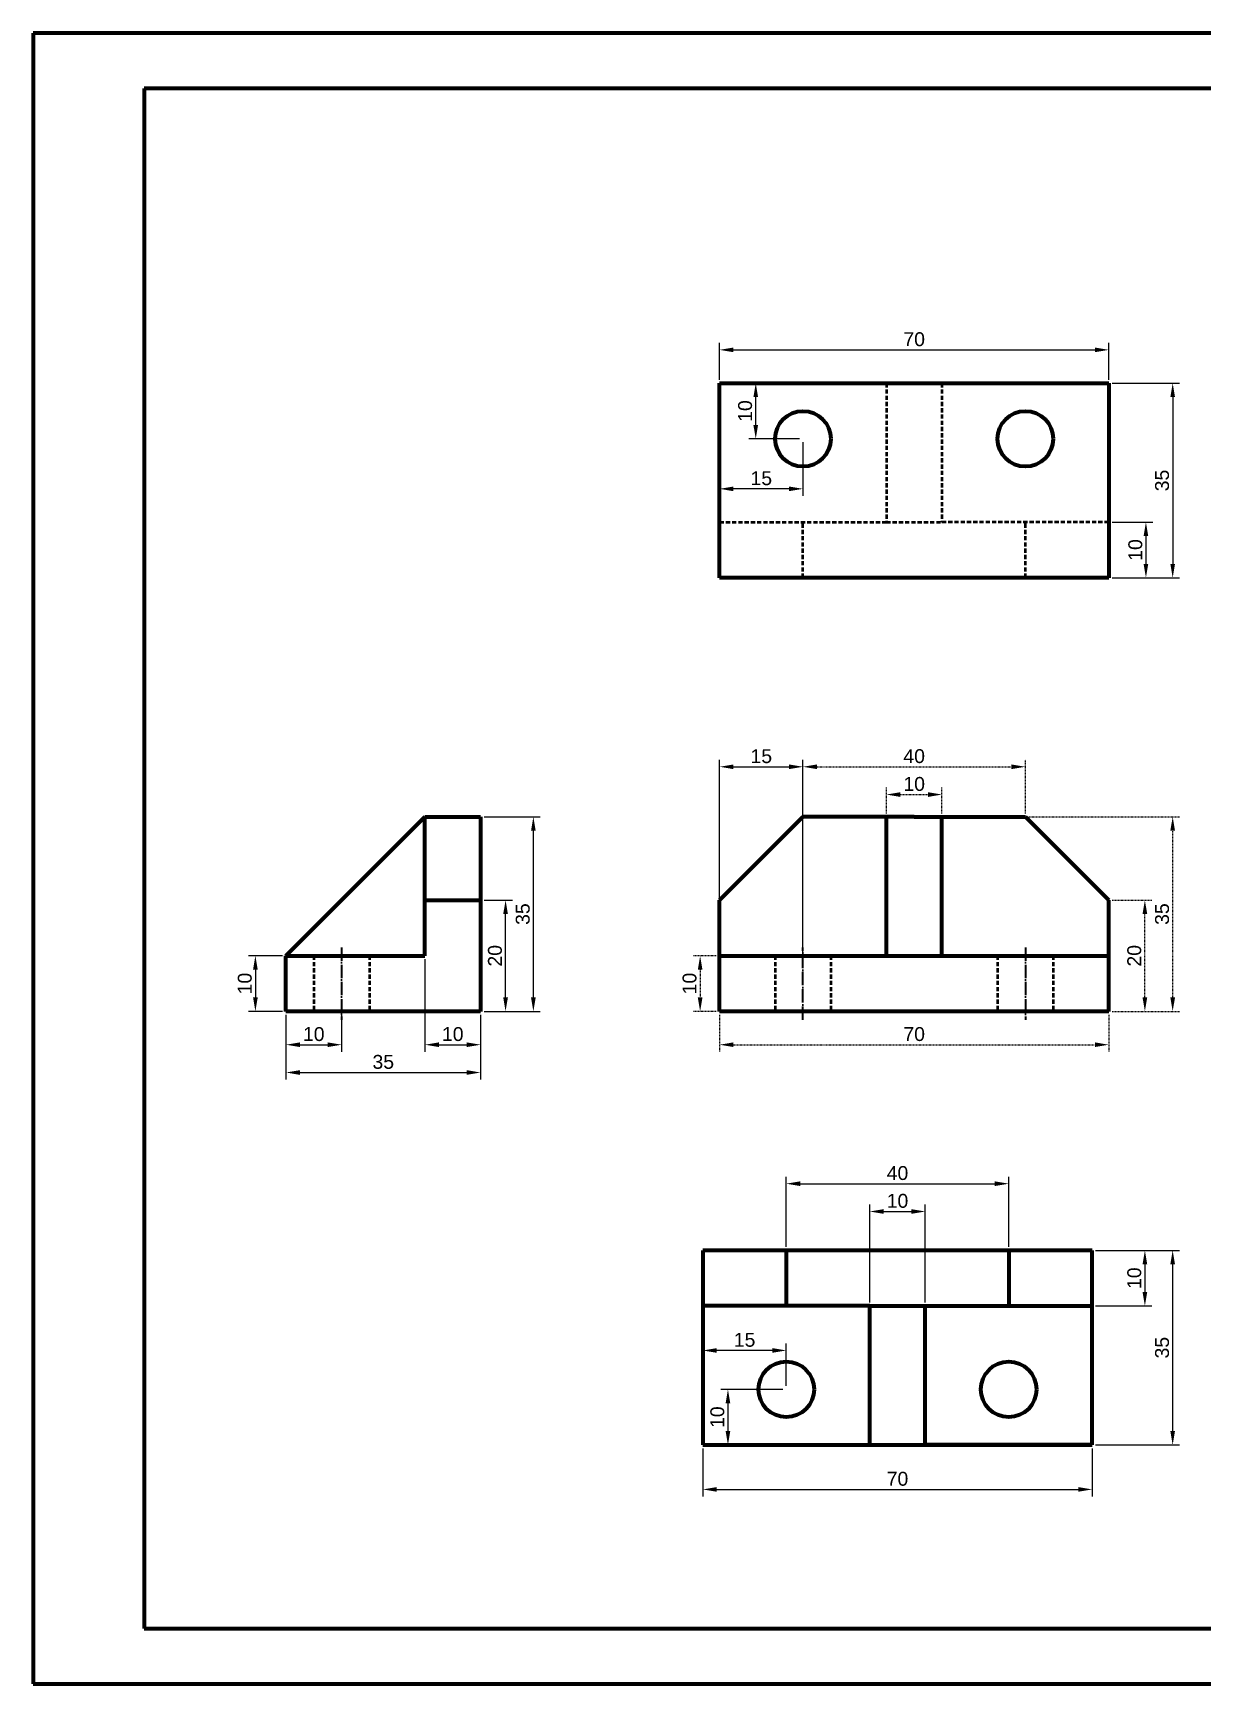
# Model space of a CAD drawing. Header units: millimetres. Extents: x 0 to 420, y 0 to 297.
# Drawn here: x 0 to 210.5, y 0 to 297 of the extents above; entities that cross this region are included whole.
import ezdxf

# ---------------------------------------------------------------- set-up
doc = ezdxf.new("R2010")
doc.units = ezdxf.units.MM
doc.header["$LTSCALE"] = 0.1
doc.linetypes.add('ACAD_ISO04W100', pattern=[30, 24, -3, 0, -3])
doc.linetypes.add('DASHED', pattern=[0.75, 0.5, -0.25])
doc.layers.get('0').update_dxf_attribs({"lineweight": 70})
for name, color, linetype, lineweight in [('ΑΞΟΝΙΚΗ', 7, 'ACAD_ISO04W100', 35), ('ΔΙΑΣΤΑΣΕΙΣ', 6, 'Continuous', 20), ('ΜΗ ΟΡΑΤΑ', 7, 'DASHED', 50)]:
    doc.layers.add(name, color=color, linetype=linetype, lineweight=lineweight)
doc.styles.get("Standard").update_dxf_attribs({"font": 'arial.ttf', "height": 2.5})
doc.dimstyles.new('ISO-25', dxfattribs={"dimtxt": 2.5, "dimasz": 2.5, "dimexe": 1.25, "dimexo": 0.625, "dimtad": 1, "dimtxsty": 'Standard', "dimcen": 2.5, "dimclrd": 256, "dimclrt": 7, "dimadec": 0, "dimazin": 0, "dimtfac": 1, "dimtmove": 0, "dimatfit": 3, "dimfxl": 1, "dimtfillclr": 7, "dimarcsym": 0})

# ---------------------------------------------------------------- blocks, each defined once
blk = doc.blocks.new('*D13')
at = {"layer": 'Defpoints', "color": 0, "transparency": 16777216}
for p in [(130, 234), (138.5, 234), (138.5, 224)]:
    blk.add_point(p, dxfattribs=at)
at = {"layer": 'ΔΙΑΣΤΑΣΕΙΣ', "color": 0, "lineweight": -2, "transparency": 16777216}
for p, q in [((137.88, 234), (128.75, 234)), ((137.88, 224), (128.75, 224))]:
    blk.add_line(p, q, dxfattribs=at)
at = {"layer": 'ΔΙΑΣΤΑΣΕΙΣ', "lineweight": -2, "transparency": 16777216}
blk.add_line((130, 226.5), (130, 231.5), dxfattribs=at)
at = {"layer": 'ΔΙΑΣΤΑΣΕΙΣ', "transparency": 16777216}
for points in [[(129.58, 231.5), (130.42, 231.5), (130, 234)], [(129.58, 226.5), (130.42, 226.5), (130, 224)]]:
    blk.add_solid(points, dxfattribs=at)
at = {"layer": 'ΔΙΑΣΤΑΣΕΙΣ', "color": 7, "transparency": 16777216, "insert": (128.1, 229), "char_height": 2.5, "attachment_point": 5, "rotation": 90}
blk.add_mtext('10', dxfattribs=at)
blk = doc.blocks.new('*D14')
at = {"layer": 'Defpoints', "color": 0, "transparency": 16777216}
for p in [(123.5, 224), (138.5, 224), (123.5, 215)]:
    blk.add_point(p, dxfattribs=at)
at = {"layer": 'ΔΙΑΣΤΑΣΕΙΣ', "color": 0, "lineweight": -2, "transparency": 16777216}
for p, q in [((123.5, 223.38), (123.5, 213.75)), ((138.5, 223.38), (138.5, 213.75))]:
    blk.add_line(p, q, dxfattribs=at)
at = {"layer": 'ΔΙΑΣΤΑΣΕΙΣ', "lineweight": -2, "transparency": 16777216}
blk.add_line((136, 215), (126, 215), dxfattribs=at)
at = {"layer": 'ΔΙΑΣΤΑΣΕΙΣ', "transparency": 16777216}
for points in [[(126, 215.42), (126, 214.58), (123.5, 215)], [(136, 215.42), (136, 214.58), (138.5, 215)]]:
    blk.add_solid(points, dxfattribs=at)
at = {"layer": 'ΔΙΑΣΤΑΣΕΙΣ', "color": 7, "transparency": 16777216, "insert": (131, 216.9), "char_height": 2.5, "attachment_point": 5}
blk.add_mtext('15', dxfattribs=at)
blk = doc.blocks.new('*D15')
at = {"layer": 'Defpoints', "color": 0, "transparency": 16777216}
for p in [(193.5, 240), (123.5, 234), (193.5, 234)]:
    blk.add_point(p, dxfattribs=at)
at = {"layer": 'ΔΙΑΣΤΑΣΕΙΣ', "color": 0, "lineweight": -2, "transparency": 16777216}
for p, q in [((123.5, 234.62), (123.5, 241.25)), ((193.5, 234.62), (193.5, 241.25))]:
    blk.add_line(p, q, dxfattribs=at)
at = {"layer": 'ΔΙΑΣΤΑΣΕΙΣ', "lineweight": -2, "transparency": 16777216}
blk.add_line((126, 240), (191, 240), dxfattribs=at)
at = {"layer": 'ΔΙΑΣΤΑΣΕΙΣ', "transparency": 16777216}
for points in [[(126, 240.42), (126, 239.58), (123.5, 240)], [(191, 240.42), (191, 239.58), (193.5, 240)]]:
    blk.add_solid(points, dxfattribs=at)
at = {"layer": 'ΔΙΑΣΤΑΣΕΙΣ', "color": 7, "transparency": 16777216, "insert": (158.5, 241.9), "char_height": 2.5, "attachment_point": 5}
blk.add_mtext('70', dxfattribs=at)
blk = doc.blocks.new('*D16')
at = {"layer": 'Defpoints', "color": 0, "transparency": 16777216}
for p in [(193.5, 234), (193.5, 199), (205, 199)]:
    blk.add_point(p, dxfattribs=at)
at = {"layer": 'ΔΙΑΣΤΑΣΕΙΣ', "color": 0, "lineweight": -2, "transparency": 16777216}
for p, q in [((194.13, 234), (206.25, 234)), ((194.13, 199), (206.25, 199))]:
    blk.add_line(p, q, dxfattribs=at)
at = {"layer": 'ΔΙΑΣΤΑΣΕΙΣ', "lineweight": -2, "transparency": 16777216}
blk.add_line((205, 231.5), (205, 201.5), dxfattribs=at)
at = {"layer": 'ΔΙΑΣΤΑΣΕΙΣ', "transparency": 16777216}
for points in [[(204.58, 231.5), (205.42, 231.5), (205, 234)], [(204.58, 201.5), (205.42, 201.5), (205, 199)]]:
    blk.add_solid(points, dxfattribs=at)
at = {"layer": 'ΔΙΑΣΤΑΣΕΙΣ', "color": 7, "transparency": 16777216, "insert": (203.1, 216.5), "char_height": 2.5, "attachment_point": 5, "rotation": 90}
blk.add_mtext('35', dxfattribs=at)
blk = doc.blocks.new('*D17')
at = {"layer": 'Defpoints', "color": 0, "transparency": 16777216}
for p in [(193.5, 209), (193.5, 199), (200.19, 199)]:
    blk.add_point(p, dxfattribs=at)
at = {"layer": 'ΔΙΑΣΤΑΣΕΙΣ', "color": 0, "lineweight": -2, "transparency": 16777216}
for p, q in [((194.13, 209), (201.44, 209)), ((194.13, 199), (201.44, 199))]:
    blk.add_line(p, q, dxfattribs=at)
at = {"layer": 'ΔΙΑΣΤΑΣΕΙΣ', "lineweight": -2, "transparency": 16777216}
blk.add_line((200.19, 206.5), (200.19, 201.5), dxfattribs=at)
at = {"layer": 'ΔΙΑΣΤΑΣΕΙΣ', "transparency": 16777216}
for points in [[(199.77, 206.5), (200.6, 206.5), (200.19, 209)], [(199.77, 201.5), (200.6, 201.5), (200.19, 199)]]:
    blk.add_solid(points, dxfattribs=at)
at = {"layer": 'ΔΙΑΣΤΑΣΕΙΣ', "color": 7, "transparency": 16777216, "insert": (198.29, 204), "char_height": 2.5, "attachment_point": 5, "rotation": 90}
blk.add_mtext('10', dxfattribs=at)
blk = doc.blocks.new('*D18')
at = {"layer": 'Defpoints', "color": 0, "linetype": 'DASHED', "transparency": 16777216}
for p in [(178.5, 165), (138.5, 156), (178.5, 156)]:
    blk.add_point(p, dxfattribs=at)
at = {"layer": 'ΔΙΑΣΤΑΣΕΙΣ', "color": 0, "linetype": 'DASHED', "lineweight": -2, "transparency": 16777216}
for p, q in [((138.5, 156.62), (138.5, 166.25)), ((178.5, 156.62), (178.5, 166.25))]:
    blk.add_line(p, q, dxfattribs=at)
at = {"layer": 'ΔΙΑΣΤΑΣΕΙΣ', "linetype": 'DASHED', "lineweight": -2, "transparency": 16777216}
blk.add_line((141, 165), (176, 165), dxfattribs=at)
at = {"layer": 'ΔΙΑΣΤΑΣΕΙΣ', "linetype": 'DASHED', "transparency": 16777216}
for points in [[(141, 165.42), (141, 164.58), (138.5, 165)], [(176, 165.42), (176, 164.58), (178.5, 165)]]:
    blk.add_solid(points, dxfattribs=at)
at = {"layer": 'ΔΙΑΣΤΑΣΕΙΣ', "color": 7, "linetype": 'DASHED', "transparency": 16777216, "insert": (158.5, 166.9), "char_height": 2.5, "attachment_point": 5}
blk.add_mtext('40', dxfattribs=at)
blk = doc.blocks.new('*D19')
at = {"layer": 'Defpoints', "color": 0, "linetype": 'DASHED', "transparency": 16777216}
for p in [(163.5, 160), (153.5, 156), (163.5, 156)]:
    blk.add_point(p, dxfattribs=at)
at = {"layer": 'ΔΙΑΣΤΑΣΕΙΣ', "color": 0, "linetype": 'DASHED', "lineweight": -2, "transparency": 16777216}
for p, q in [((153.5, 156.62), (153.5, 161.25)), ((163.5, 156.62), (163.5, 161.25))]:
    blk.add_line(p, q, dxfattribs=at)
at = {"layer": 'ΔΙΑΣΤΑΣΕΙΣ', "linetype": 'DASHED', "lineweight": -2, "transparency": 16777216}
blk.add_line((156, 160), (161, 160), dxfattribs=at)
at = {"layer": 'ΔΙΑΣΤΑΣΕΙΣ', "linetype": 'DASHED', "transparency": 16777216}
for points in [[(156, 160.42), (156, 159.58), (153.5, 160)], [(161, 160.42), (161, 159.58), (163.5, 160)]]:
    blk.add_solid(points, dxfattribs=at)
at = {"layer": 'ΔΙΑΣΤΑΣΕΙΣ', "color": 7, "linetype": 'DASHED', "transparency": 16777216, "insert": (158.5, 161.9), "char_height": 2.5, "attachment_point": 5}
blk.add_mtext('10', dxfattribs=at)
blk = doc.blocks.new('*D20')
at = {"layer": 'Defpoints', "color": 0, "linetype": 'DASHED', "transparency": 16777216}
for p in [(193.5, 141), (200, 141), (193.5, 121)]:
    blk.add_point(p, dxfattribs=at)
at = {"layer": 'ΔΙΑΣΤΑΣΕΙΣ', "color": 0, "linetype": 'DASHED', "lineweight": -2, "transparency": 16777216}
for p, q in [((194.13, 141), (201.25, 141)), ((194.13, 121), (201.25, 121))]:
    blk.add_line(p, q, dxfattribs=at)
at = {"layer": 'ΔΙΑΣΤΑΣΕΙΣ', "linetype": 'DASHED', "lineweight": -2, "transparency": 16777216}
blk.add_line((200, 123.5), (200, 138.5), dxfattribs=at)
at = {"layer": 'ΔΙΑΣΤΑΣΕΙΣ', "linetype": 'DASHED', "transparency": 16777216}
for points in [[(199.58, 138.5), (200.42, 138.5), (200, 141)], [(199.58, 123.5), (200.42, 123.5), (200, 121)]]:
    blk.add_solid(points, dxfattribs=at)
at = {"layer": 'ΔΙΑΣΤΑΣΕΙΣ', "color": 7, "linetype": 'DASHED', "transparency": 16777216, "insert": (198.1, 131), "char_height": 2.5, "attachment_point": 5, "rotation": 90}
blk.add_mtext('20', dxfattribs=at)
blk = doc.blocks.new('*D21')
at = {"layer": 'Defpoints', "color": 0, "linetype": 'DASHED', "transparency": 16777216}
for p in [(178.5, 156), (205, 156), (193.5, 121)]:
    blk.add_point(p, dxfattribs=at)
at = {"layer": 'ΔΙΑΣΤΑΣΕΙΣ', "color": 0, "linetype": 'DASHED', "lineweight": -2, "transparency": 16777216}
for p, q in [((179.13, 156), (206.25, 156)), ((194.13, 121), (206.25, 121))]:
    blk.add_line(p, q, dxfattribs=at)
at = {"layer": 'ΔΙΑΣΤΑΣΕΙΣ', "linetype": 'DASHED', "lineweight": -2, "transparency": 16777216}
blk.add_line((205, 123.5), (205, 153.5), dxfattribs=at)
at = {"layer": 'ΔΙΑΣΤΑΣΕΙΣ', "linetype": 'DASHED', "transparency": 16777216}
for points in [[(204.58, 153.5), (205.42, 153.5), (205, 156)], [(204.58, 123.5), (205.42, 123.5), (205, 121)]]:
    blk.add_solid(points, dxfattribs=at)
at = {"layer": 'ΔΙΑΣΤΑΣΕΙΣ', "color": 7, "linetype": 'DASHED', "transparency": 16777216, "insert": (203.1, 138.5), "char_height": 2.5, "attachment_point": 5, "rotation": 90}
blk.add_mtext('35', dxfattribs=at)
blk = doc.blocks.new('*D22')
at = {"layer": 'Defpoints', "color": 0, "linetype": 'DASHED', "transparency": 16777216}
for p in [(123.5, 121), (193.5, 121), (193.5, 115)]:
    blk.add_point(p, dxfattribs=at)
at = {"layer": 'ΔΙΑΣΤΑΣΕΙΣ', "color": 0, "linetype": 'DASHED', "lineweight": -2, "transparency": 16777216}
for p, q in [((123.5, 120.38), (123.5, 113.75)), ((193.5, 120.38), (193.5, 113.75))]:
    blk.add_line(p, q, dxfattribs=at)
at = {"layer": 'ΔΙΑΣΤΑΣΕΙΣ', "linetype": 'DASHED', "lineweight": -2, "transparency": 16777216}
blk.add_line((126, 115), (191, 115), dxfattribs=at)
at = {"layer": 'ΔΙΑΣΤΑΣΕΙΣ', "linetype": 'DASHED', "transparency": 16777216}
for points in [[(126, 115.42), (126, 114.58), (123.5, 115)], [(191, 115.42), (191, 114.58), (193.5, 115)]]:
    blk.add_solid(points, dxfattribs=at)
at = {"layer": 'ΔΙΑΣΤΑΣΕΙΣ', "color": 7, "linetype": 'DASHED', "transparency": 16777216, "insert": (158.5, 116.9), "char_height": 2.5, "attachment_point": 5}
blk.add_mtext('70', dxfattribs=at)
blk = doc.blocks.new('*D23')
at = {"layer": 'Defpoints', "color": 0, "linetype": 'DASHED', "transparency": 16777216}
for p in [(123.5, 131), (120, 121), (123.5, 121)]:
    blk.add_point(p, dxfattribs=at)
at = {"layer": 'ΔΙΑΣΤΑΣΕΙΣ', "color": 0, "linetype": 'DASHED', "lineweight": -2, "transparency": 16777216}
for p, q in [((122.88, 131), (118.75, 131)), ((122.88, 121), (118.75, 121))]:
    blk.add_line(p, q, dxfattribs=at)
at = {"layer": 'ΔΙΑΣΤΑΣΕΙΣ', "linetype": 'DASHED', "lineweight": -2, "transparency": 16777216}
blk.add_line((120, 128.5), (120, 123.5), dxfattribs=at)
at = {"layer": 'ΔΙΑΣΤΑΣΕΙΣ', "linetype": 'DASHED', "transparency": 16777216}
for points in [[(119.58, 128.5), (120.42, 128.5), (120, 131)], [(119.58, 123.5), (120.42, 123.5), (120, 121)]]:
    blk.add_solid(points, dxfattribs=at)
at = {"layer": 'ΔΙΑΣΤΑΣΕΙΣ', "color": 7, "linetype": 'DASHED', "transparency": 16777216, "insert": (118.1, 126), "char_height": 2.5, "attachment_point": 5, "rotation": 90}
blk.add_mtext('10', dxfattribs=at)
blk = doc.blocks.new('*D24')
at = {"layer": 'Defpoints', "color": 0, "transparency": 16777216}
for p in [(175.5, 90), (135.5, 78), (175.5, 78)]:
    blk.add_point(p, dxfattribs=at)
at = {"layer": 'ΔΙΑΣΤΑΣΕΙΣ', "color": 0, "lineweight": -2, "transparency": 16777216}
for p, q in [((135.5, 78.62), (135.5, 91.25)), ((175.5, 78.62), (175.5, 91.25))]:
    blk.add_line(p, q, dxfattribs=at)
at = {"layer": 'ΔΙΑΣΤΑΣΕΙΣ', "lineweight": -2, "transparency": 16777216}
blk.add_line((138, 90), (173, 90), dxfattribs=at)
at = {"layer": 'ΔΙΑΣΤΑΣΕΙΣ', "transparency": 16777216}
for points in [[(138, 90.42), (138, 89.58), (135.5, 90)], [(173, 90.42), (173, 89.58), (175.5, 90)]]:
    blk.add_solid(points, dxfattribs=at)
at = {"layer": 'ΔΙΑΣΤΑΣΕΙΣ', "color": 7, "transparency": 16777216, "insert": (155.5, 91.9), "char_height": 2.5, "attachment_point": 5}
blk.add_mtext('40', dxfattribs=at)
blk = doc.blocks.new('*D25')
at = {"layer": 'Defpoints', "color": 0, "transparency": 16777216}
for p in [(160.5, 85), (150.5, 68), (160.5, 68)]:
    blk.add_point(p, dxfattribs=at)
at = {"layer": 'ΔΙΑΣΤΑΣΕΙΣ', "color": 0, "lineweight": -2, "transparency": 16777216}
for p, q in [((150.5, 68.62), (150.5, 86.25)), ((160.5, 68.62), (160.5, 86.25))]:
    blk.add_line(p, q, dxfattribs=at)
at = {"layer": 'ΔΙΑΣΤΑΣΕΙΣ', "lineweight": -2, "transparency": 16777216}
blk.add_line((153, 85), (158, 85), dxfattribs=at)
at = {"layer": 'ΔΙΑΣΤΑΣΕΙΣ', "transparency": 16777216}
for points in [[(153, 85.42), (153, 84.58), (150.5, 85)], [(158, 85.42), (158, 84.58), (160.5, 85)]]:
    blk.add_solid(points, dxfattribs=at)
at = {"layer": 'ΔΙΑΣΤΑΣΕΙΣ', "color": 7, "transparency": 16777216, "insert": (155.5, 86.9), "char_height": 2.5, "attachment_point": 5}
blk.add_mtext('10', dxfattribs=at)
blk = doc.blocks.new('*D26')
at = {"layer": 'Defpoints', "color": 0, "transparency": 16777216}
for p in [(190.5, 78), (205, 78), (190.5, 43)]:
    blk.add_point(p, dxfattribs=at)
at = {"layer": 'ΔΙΑΣΤΑΣΕΙΣ', "color": 0, "lineweight": -2, "transparency": 16777216}
for p, q in [((191.13, 78), (206.25, 78)), ((191.13, 43), (206.25, 43))]:
    blk.add_line(p, q, dxfattribs=at)
at = {"layer": 'ΔΙΑΣΤΑΣΕΙΣ', "lineweight": -2, "transparency": 16777216}
blk.add_line((205, 45.5), (205, 75.5), dxfattribs=at)
at = {"layer": 'ΔΙΑΣΤΑΣΕΙΣ', "transparency": 16777216}
for points in [[(204.58, 75.5), (205.42, 75.5), (205, 78)], [(204.58, 45.5), (205.42, 45.5), (205, 43)]]:
    blk.add_solid(points, dxfattribs=at)
at = {"layer": 'ΔΙΑΣΤΑΣΕΙΣ', "color": 7, "transparency": 16777216, "insert": (203.1, 60.5), "char_height": 2.5, "attachment_point": 5, "rotation": 90}
blk.add_mtext('35', dxfattribs=at)
blk = doc.blocks.new('*D27')
at = {"layer": 'Defpoints', "color": 0, "transparency": 16777216}
for p in [(190.5, 78), (190.5, 68), (200, 68)]:
    blk.add_point(p, dxfattribs=at)
at = {"layer": 'ΔΙΑΣΤΑΣΕΙΣ', "color": 0, "lineweight": -2, "transparency": 16777216}
for p, q in [((191.13, 78), (201.25, 78)), ((191.13, 68), (201.25, 68))]:
    blk.add_line(p, q, dxfattribs=at)
at = {"layer": 'ΔΙΑΣΤΑΣΕΙΣ', "lineweight": -2, "transparency": 16777216}
blk.add_line((200, 75.5), (200, 70.5), dxfattribs=at)
at = {"layer": 'ΔΙΑΣΤΑΣΕΙΣ', "transparency": 16777216}
for points in [[(199.58, 75.5), (200.42, 75.5), (200, 78)], [(199.58, 70.5), (200.42, 70.5), (200, 68)]]:
    blk.add_solid(points, dxfattribs=at)
at = {"layer": 'ΔΙΑΣΤΑΣΕΙΣ', "color": 7, "transparency": 16777216, "insert": (198.1, 73), "char_height": 2.5, "attachment_point": 5, "rotation": 90}
blk.add_mtext('10', dxfattribs=at)
blk = doc.blocks.new('*D28')
at = {"layer": 'Defpoints', "color": 0, "transparency": 16777216}
for p in [(120.5, 43), (190.5, 43), (190.5, 35)]:
    blk.add_point(p, dxfattribs=at)
at = {"layer": 'ΔΙΑΣΤΑΣΕΙΣ', "color": 0, "lineweight": -2, "transparency": 16777216}
for p, q in [((120.5, 42.38), (120.5, 33.75)), ((190.5, 42.38), (190.5, 33.75))]:
    blk.add_line(p, q, dxfattribs=at)
at = {"layer": 'ΔΙΑΣΤΑΣΕΙΣ', "lineweight": -2, "transparency": 16777216}
blk.add_line((123, 35), (188, 35), dxfattribs=at)
at = {"layer": 'ΔΙΑΣΤΑΣΕΙΣ', "transparency": 16777216}
for points in [[(123, 35.42), (123, 34.58), (120.5, 35)], [(188, 35.42), (188, 34.58), (190.5, 35)]]:
    blk.add_solid(points, dxfattribs=at)
at = {"layer": 'ΔΙΑΣΤΑΣΕΙΣ', "color": 7, "transparency": 16777216, "insert": (155.5, 36.9), "char_height": 2.5, "attachment_point": 5}
blk.add_mtext('70', dxfattribs=at)
blk = doc.blocks.new('*D29')
at = {"layer": 'Defpoints', "color": 0, "transparency": 16777216}
for p in [(135.5, 53), (125, 43), (135.5, 43)]:
    blk.add_point(p, dxfattribs=at)
at = {"layer": 'ΔΙΑΣΤΑΣΕΙΣ', "color": 0, "lineweight": -2, "transparency": 16777216}
for p, q in [((134.88, 53), (123.75, 53)), ((134.88, 43), (123.75, 43))]:
    blk.add_line(p, q, dxfattribs=at)
at = {"layer": 'ΔΙΑΣΤΑΣΕΙΣ', "lineweight": -2, "transparency": 16777216}
blk.add_line((125, 50.5), (125, 45.5), dxfattribs=at)
at = {"layer": 'ΔΙΑΣΤΑΣΕΙΣ', "transparency": 16777216}
for points in [[(124.58, 50.5), (125.42, 50.5), (125, 53)], [(124.58, 45.5), (125.42, 45.5), (125, 43)]]:
    blk.add_solid(points, dxfattribs=at)
at = {"layer": 'ΔΙΑΣΤΑΣΕΙΣ', "color": 7, "transparency": 16777216, "insert": (123.1, 48), "char_height": 2.5, "attachment_point": 5, "rotation": 90}
blk.add_mtext('10', dxfattribs=at)
blk = doc.blocks.new('*D30')
at = {"layer": 'Defpoints', "color": 0, "transparency": 16777216}
for p in [(120.5, 60), (135.5, 53), (120.5, 43)]:
    blk.add_point(p, dxfattribs=at)
at = {"layer": 'ΔΙΑΣΤΑΣΕΙΣ', "color": 0, "lineweight": -2, "transparency": 16777216}
for p, q in [((120.5, 43.62), (120.5, 61.25)), ((135.5, 53.62), (135.5, 61.25))]:
    blk.add_line(p, q, dxfattribs=at)
at = {"layer": 'ΔΙΑΣΤΑΣΕΙΣ', "lineweight": -2, "transparency": 16777216}
blk.add_line((133, 60), (123, 60), dxfattribs=at)
at = {"layer": 'ΔΙΑΣΤΑΣΕΙΣ', "transparency": 16777216}
for points in [[(123, 60.42), (123, 59.58), (120.5, 60)], [(133, 60.42), (133, 59.58), (135.5, 60)]]:
    blk.add_solid(points, dxfattribs=at)
at = {"layer": 'ΔΙΑΣΤΑΣΕΙΣ', "color": 7, "transparency": 16777216, "insert": (128, 61.9), "char_height": 2.5, "attachment_point": 5}
blk.add_mtext('15', dxfattribs=at)
blk = doc.blocks.new('*D31')
at = {"layer": 'Defpoints', "color": 0, "transparency": 16777216}
for p in [(70.5, 131), (80.5, 121), (80.5, 115)]:
    blk.add_point(p, dxfattribs=at)
at = {"layer": 'ΔΙΑΣΤΑΣΕΙΣ', "color": 0, "lineweight": -2, "transparency": 16777216}
for p, q in [((70.5, 130.38), (70.5, 113.75)), ((80.5, 120.38), (80.5, 113.75))]:
    blk.add_line(p, q, dxfattribs=at)
at = {"layer": 'ΔΙΑΣΤΑΣΕΙΣ', "lineweight": -2, "transparency": 16777216}
blk.add_line((73, 115), (78, 115), dxfattribs=at)
at = {"layer": 'ΔΙΑΣΤΑΣΕΙΣ', "transparency": 16777216}
for points in [[(73, 115.42), (73, 114.58), (70.5, 115)], [(78, 115.42), (78, 114.58), (80.5, 115)]]:
    blk.add_solid(points, dxfattribs=at)
at = {"layer": 'ΔΙΑΣΤΑΣΕΙΣ', "color": 7, "transparency": 16777216, "insert": (75.5, 116.9), "char_height": 2.5, "attachment_point": 5}
blk.add_mtext('10', dxfattribs=at)
blk = doc.blocks.new('*D32')
at = {"layer": 'Defpoints', "color": 0, "transparency": 16777216}
for p in [(45.5, 121), (80.5, 121), (80.5, 110)]:
    blk.add_point(p, dxfattribs=at)
at = {"layer": 'ΔΙΑΣΤΑΣΕΙΣ', "color": 0, "lineweight": -2, "transparency": 16777216}
for p, q in [((45.5, 120.38), (45.5, 108.75)), ((80.5, 120.38), (80.5, 108.75))]:
    blk.add_line(p, q, dxfattribs=at)
at = {"layer": 'ΔΙΑΣΤΑΣΕΙΣ', "lineweight": -2, "transparency": 16777216}
blk.add_line((48, 110), (78, 110), dxfattribs=at)
at = {"layer": 'ΔΙΑΣΤΑΣΕΙΣ', "transparency": 16777216}
for points in [[(48, 110.42), (48, 109.58), (45.5, 110)], [(78, 110.42), (78, 109.58), (80.5, 110)]]:
    blk.add_solid(points, dxfattribs=at)
at = {"layer": 'ΔΙΑΣΤΑΣΕΙΣ', "color": 7, "transparency": 16777216, "insert": (63, 111.9), "char_height": 2.5, "attachment_point": 5}
blk.add_mtext('35', dxfattribs=at)
blk = doc.blocks.new('*D33')
at = {"layer": 'Defpoints', "color": 0, "transparency": 16777216}
for p in [(45.5, 121), (55.5, 121), (55.5, 115)]:
    blk.add_point(p, dxfattribs=at)
at = {"layer": 'ΔΙΑΣΤΑΣΕΙΣ', "color": 0, "lineweight": -2, "transparency": 16777216}
for p, q in [((45.5, 120.38), (45.5, 113.75)), ((55.5, 120.38), (55.5, 113.75))]:
    blk.add_line(p, q, dxfattribs=at)
at = {"layer": 'ΔΙΑΣΤΑΣΕΙΣ', "lineweight": -2, "transparency": 16777216}
blk.add_line((48, 115), (53, 115), dxfattribs=at)
at = {"layer": 'ΔΙΑΣΤΑΣΕΙΣ', "transparency": 16777216}
for points in [[(48, 115.42), (48, 114.58), (45.5, 115)], [(53, 115.42), (53, 114.58), (55.5, 115)]]:
    blk.add_solid(points, dxfattribs=at)
at = {"layer": 'ΔΙΑΣΤΑΣΕΙΣ', "color": 7, "transparency": 16777216, "insert": (50.5, 116.9), "char_height": 2.5, "attachment_point": 5}
blk.add_mtext('10', dxfattribs=at)
blk = doc.blocks.new('*D39')
at = {"layer": 'Defpoints', "color": 0, "transparency": 16777216}
for p in [(80.5, 141), (85, 141), (80.5, 121)]:
    blk.add_point(p, dxfattribs=at)
at = {"layer": 'ΔΙΑΣΤΑΣΕΙΣ', "color": 0, "lineweight": -2, "transparency": 16777216}
for p, q in [((81.13, 141), (86.25, 141)), ((81.13, 121), (86.25, 121))]:
    blk.add_line(p, q, dxfattribs=at)
at = {"layer": 'ΔΙΑΣΤΑΣΕΙΣ', "lineweight": -2, "transparency": 16777216}
blk.add_line((85, 123.5), (85, 138.5), dxfattribs=at)
at = {"layer": 'ΔΙΑΣΤΑΣΕΙΣ', "transparency": 16777216}
for points in [[(84.58, 138.5), (85.42, 138.5), (85, 141)], [(84.58, 123.5), (85.42, 123.5), (85, 121)]]:
    blk.add_solid(points, dxfattribs=at)
at = {"layer": 'ΔΙΑΣΤΑΣΕΙΣ', "color": 7, "transparency": 16777216, "insert": (83.1, 131), "char_height": 2.5, "attachment_point": 5, "rotation": 90}
blk.add_mtext('20', dxfattribs=at)
blk = doc.blocks.new('*D40')
at = {"layer": 'Defpoints', "color": 0, "transparency": 16777216}
for p in [(80.5, 156), (90, 156), (80.5, 121)]:
    blk.add_point(p, dxfattribs=at)
at = {"layer": 'ΔΙΑΣΤΑΣΕΙΣ', "color": 0, "lineweight": -2, "transparency": 16777216}
for p, q in [((81.13, 156), (91.25, 156)), ((81.13, 121), (91.25, 121))]:
    blk.add_line(p, q, dxfattribs=at)
at = {"layer": 'ΔΙΑΣΤΑΣΕΙΣ', "lineweight": -2, "transparency": 16777216}
blk.add_line((90, 123.5), (90, 153.5), dxfattribs=at)
at = {"layer": 'ΔΙΑΣΤΑΣΕΙΣ', "transparency": 16777216}
for points in [[(89.58, 153.5), (90.42, 153.5), (90, 156)], [(89.58, 123.5), (90.42, 123.5), (90, 121)]]:
    blk.add_solid(points, dxfattribs=at)
at = {"layer": 'ΔΙΑΣΤΑΣΕΙΣ', "color": 7, "transparency": 16777216, "insert": (88.1, 138.5), "char_height": 2.5, "attachment_point": 5, "rotation": 90}
blk.add_mtext('35', dxfattribs=at)
blk = doc.blocks.new('*D49')
at = {"layer": 'Defpoints', "color": 0, "transparency": 16777216}
for p in [(138.5, 165), (123.5, 131), (138.5, 131)]:
    blk.add_point(p, dxfattribs=at)
at = {"layer": 'ΔΙΑΣΤΑΣΕΙΣ', "color": 0, "lineweight": -2, "transparency": 16777216}
for p, q in [((123.5, 131.62), (123.5, 166.25)), ((138.5, 131.62), (138.5, 166.25))]:
    blk.add_line(p, q, dxfattribs=at)
at = {"layer": 'ΔΙΑΣΤΑΣΕΙΣ', "lineweight": -2, "transparency": 16777216}
blk.add_line((126, 165), (136, 165), dxfattribs=at)
at = {"layer": 'ΔΙΑΣΤΑΣΕΙΣ', "transparency": 16777216}
for points in [[(126, 165.42), (126, 164.58), (123.5, 165)], [(136, 165.42), (136, 164.58), (138.5, 165)]]:
    blk.add_solid(points, dxfattribs=at)
at = {"layer": 'ΔΙΑΣΤΑΣΕΙΣ', "color": 7, "transparency": 16777216, "insert": (131, 166.9), "char_height": 2.5, "attachment_point": 5}
blk.add_mtext('15', dxfattribs=at)
blk = doc.blocks.new('*D52')
at = {"layer": 'Defpoints', "color": 0, "transparency": 16777216}
for p in [(45.5, 131), (40, 121), (45.5, 121)]:
    blk.add_point(p, dxfattribs=at)
at = {"layer": 'ΔΙΑΣΤΑΣΕΙΣ', "color": 0, "lineweight": -2, "transparency": 16777216}
for p, q in [((44.88, 131), (38.75, 131)), ((44.88, 121), (38.75, 121))]:
    blk.add_line(p, q, dxfattribs=at)
at = {"layer": 'ΔΙΑΣΤΑΣΕΙΣ', "lineweight": -2, "transparency": 16777216}
blk.add_line((40, 128.5), (40, 123.5), dxfattribs=at)
at = {"layer": 'ΔΙΑΣΤΑΣΕΙΣ', "transparency": 16777216}
for points in [[(39.58, 128.5), (40.42, 128.5), (40, 131)], [(39.58, 123.5), (40.42, 123.5), (40, 121)]]:
    blk.add_solid(points, dxfattribs=at)
at = {"layer": 'ΔΙΑΣΤΑΣΕΙΣ', "color": 7, "transparency": 16777216, "insert": (38.1, 126), "char_height": 2.5, "attachment_point": 5, "rotation": 90}
blk.add_mtext('10', dxfattribs=at)

msp = doc.modelspace()

# ---------------------------------------------------------------- linework, layer by layer
for p, q in [((420, 297), (0, 297)), ((0, 297), (0, 0)), ((20, 287), (20, 10)), ((410, 287), (20, 287)), ((45.5, 131), (70.5, 156)), ((70.5, 141), (70.5, 156)), ((70.5, 156), (80.5, 156)), ((80.5, 156), (80.5, 121)), ((70.5, 131), (70.5, 141)), ((70.5, 141), (80.5, 141)), ((45.5, 121), (45.5, 131)), ((45.5, 131), (70.5, 131)), ((80.5, 121), (45.5, 121)), ((20, 10), (410, 10)), ((0, 0), (420, 0))]:
    msp.add_line(p, q)
at = {"lineweight": 70}
for p, q in [((123.5, 199), (123.5, 234)), ((123.5, 234), (193.5, 234)), ((193.5, 234), (193.5, 199)), ((193.5, 199), (123.5, 199)), ((138.5, 156), (123.5, 141)), ((158.5, 156), (138.5, 156)), ((153.5, 131), (153.5, 156)), ((158.5, 156), (178.5, 156)), ((163.5, 131), (163.5, 156)), ((178.5, 156), (193.5, 141)), ((123.5, 121), (123.5, 141)), ((193.5, 121), (193.5, 141)), ((123.5, 121), (123.5, 131)), ((123.5, 131), (193.5, 131)), ((193.5, 121), (123.5, 121)), ((190.5, 78), (120.5, 78)), ((120.5, 78), (120.5, 43)), ((135.5, 78), (135.5, 68)), ((190.5, 78), (175.5, 78)), ((175.5, 78), (175.5, 68)), ((190.5, 43), (190.5, 78)), ((150.5, 68), (120.5, 68)), ((150.5, 43), (150.5, 68)), ((150.5, 68), (160.5, 68)), ((160.5, 43), (160.5, 68)), ((160.5, 68), (190.5, 68)), ((120.5, 43), (190.5, 43)), ((190.5, 43), (160.5, 43))]:
    msp.add_line(p, q, dxfattribs=at)
at = {"linetype": 'DASHED', "lineweight": 70}
msp.add_line((120.5, 43), (150.5, 43), dxfattribs=at)
at = {"lineweight": 70}
for centre in [(138.5, 224), (178.5, 224), (135.5, 53), (175.5, 53)]:
    msp.add_circle(centre, 5, dxfattribs=at)
at = {"layer": 'ΑΞΟΝΙΚΗ'}
for p, q in [((55.5, 132.5), (55.5, 119.5)), ((138.5, 119.5), (138.5, 132.5)), ((178.5, 132.5), (178.5, 119.5))]:
    msp.add_line(p, q, dxfattribs=at)
at = {"layer": 'ΜΗ ΟΡΑΤΑ'}
for p, q in [((158.5, 234), (153.5, 234)), ((123.5, 199), (123.5, 209)), ((193.5, 199), (193.5, 209)), ((45.5, 131), (55.5, 131)), ((45.5, 131), (60.5, 131)), ((193.5, 131), (173.5, 131))]:
    msp.add_line(p, q, dxfattribs=at)
at = {"layer": 'ΜΗ ΟΡΑΤΑ', "ltscale": 15}
for p, q in [((153.5, 234), (153.5, 209)), ((163.5, 234), (163.5, 209)), ((123.5, 209), (153.5, 209)), ((138.5, 199), (138.5, 209)), ((153.5, 209), (163.5, 209)), ((193.5, 209), (163.5, 209)), ((178.5, 199), (178.5, 209)), ((50.5, 131), (50.5, 121)), ((60.5, 131), (60.5, 121)), ((133.5, 131), (133.5, 121)), ((143.5, 131), (143.5, 121)), ((173.5, 131), (173.5, 121)), ((183.5, 131), (183.5, 121))]:
    msp.add_line(p, q, dxfattribs=at)

# ---------------------------------------------------------------- dimensions: what is measured, and where the dimension line sits
at = {"layer": 'ΔΙΑΣΤΑΣΕΙΣ'}
for base, p1, p2, picture, middle in [((193.5, 240), (123.5, 234), (193.5, 234), '*D15', (158.5, 241.901)), ((123.5, 215), (138.5, 224), (123.5, 224), '*D14', (131, 216.901)), ((138.5, 165), (123.5, 131), (138.5, 131), '*D49', (131, 166.901)), ((80.5, 115), (70.5, 131), (80.5, 121), '*D31', (75.5, 116.901)), ((80.5, 110), (45.5, 121), (80.5, 121), '*D32', (63, 111.902)), ((55.5, 115), (45.5, 121), (55.5, 121), '*D33', (50.5, 116.901)), ((175.5, 90), (135.5, 78), (175.5, 78), '*D24', (155.5, 91.901)), ((160.5, 85), (150.5, 68), (160.5, 68), '*D25', (155.5, 86.901)), ((120.5, 60), (135.5, 53), (120.5, 43), '*D30', (128, 61.901)), ((190.5, 35), (120.5, 43), (190.5, 43), '*D28', (155.5, 36.901))]:
    dim = msp.add_linear_dim(base=base, p1=p1, p2=p2, dimstyle='ISO-25', dxfattribs=at)
    dim.commit()
    dim.dimension.update_dxf_attribs({"geometry": picture, "text_midpoint": middle})
for base, p1, p2, picture, middle in [((130, 234), (138.5, 224), (138.5, 234), '*D13', (128.099, 229)), ((205, 199), (193.5, 234), (193.5, 199), '*D16', (203.098, 216.5)), ((200.188, 199), (193.5, 209), (193.5, 199), '*D17', (198.286, 204)), ((90, 156), (80.5, 121), (80.5, 156), '*D40', (88.098, 138.5)), ((85, 141), (80.5, 121), (80.5, 141), '*D39', (83.099, 131)), ((40, 121), (45.5, 131), (45.5, 121), '*D52', (38.099, 126)), ((205, 78), (190.5, 43), (190.5, 78), '*D26', (203.098, 60.5)), ((200, 68), (190.5, 78), (190.5, 68), '*D27', (198.099, 73)), ((125, 43), (135.5, 53), (135.5, 43), '*D29', (123.099, 48))]:
    dim = msp.add_linear_dim(base=base, p1=p1, p2=p2, angle=90, dimstyle='ISO-25', dxfattribs=at)
    dim.commit()
    dim.dimension.update_dxf_attribs({"geometry": picture, "text_midpoint": middle})
at = {"layer": 'ΔΙΑΣΤΑΣΕΙΣ', "linetype": 'DASHED'}
for base, p1, p2, picture, middle in [((178.5, 165), (138.5, 156), (178.5, 156), '*D18', (158.5, 166.901)), ((163.5, 160), (153.5, 156), (163.5, 156), '*D19', (158.5, 161.901)), ((193.5, 115), (123.5, 121), (193.5, 121), '*D22', (158.5, 116.901))]:
    dim = msp.add_linear_dim(base=base, p1=p1, p2=p2, dimstyle='ISO-25', dxfattribs=at)
    dim.commit()
    dim.dimension.update_dxf_attribs({"geometry": picture, "text_midpoint": middle})
for base, p1, p2, picture, middle in [((205, 156), (193.5, 121), (178.5, 156), '*D21', (203.098, 138.5)), ((200, 141), (193.5, 121), (193.5, 141), '*D20', (198.099, 131)), ((120, 121), (123.5, 131), (123.5, 121), '*D23', (118.099, 126))]:
    dim = msp.add_linear_dim(base=base, p1=p1, p2=p2, angle=90, dimstyle='ISO-25', dxfattribs=at)
    dim.commit()
    dim.dimension.update_dxf_attribs({"geometry": picture, "text_midpoint": middle})

doc.saveas('drawing.dxf')
